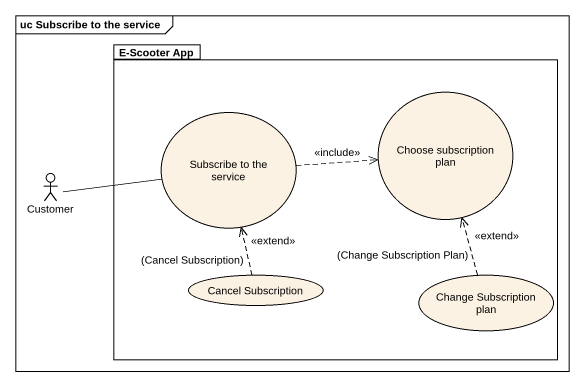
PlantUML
@startuml
mainframe uc Subscribe to the service
package "E-Scooter App" as E_Scooter_App {
  usecase "Subscribe to the service" as Subscribe_to_the_service
  usecase "Choose subscription plan" as Choose_subscription_plan
  usecase "Cancel Subscription" as Cancel_Subscription
  usecase "Change Subscription plan" as Change_Subscription_plan
}
actor Customer
Subscribe_to_the_service .right.> Choose_subscription_plan : <<include>>
Customer -right- Subscribe_to_the_service
Cancel_Subscription .up.> Subscribe_to_the_service : <<extend>>\n(Cancel Subscription)
Change_Subscription_plan .up.> Choose_subscription_plan : <<extend>>\n(Change Subscription Plan)
@enduml
